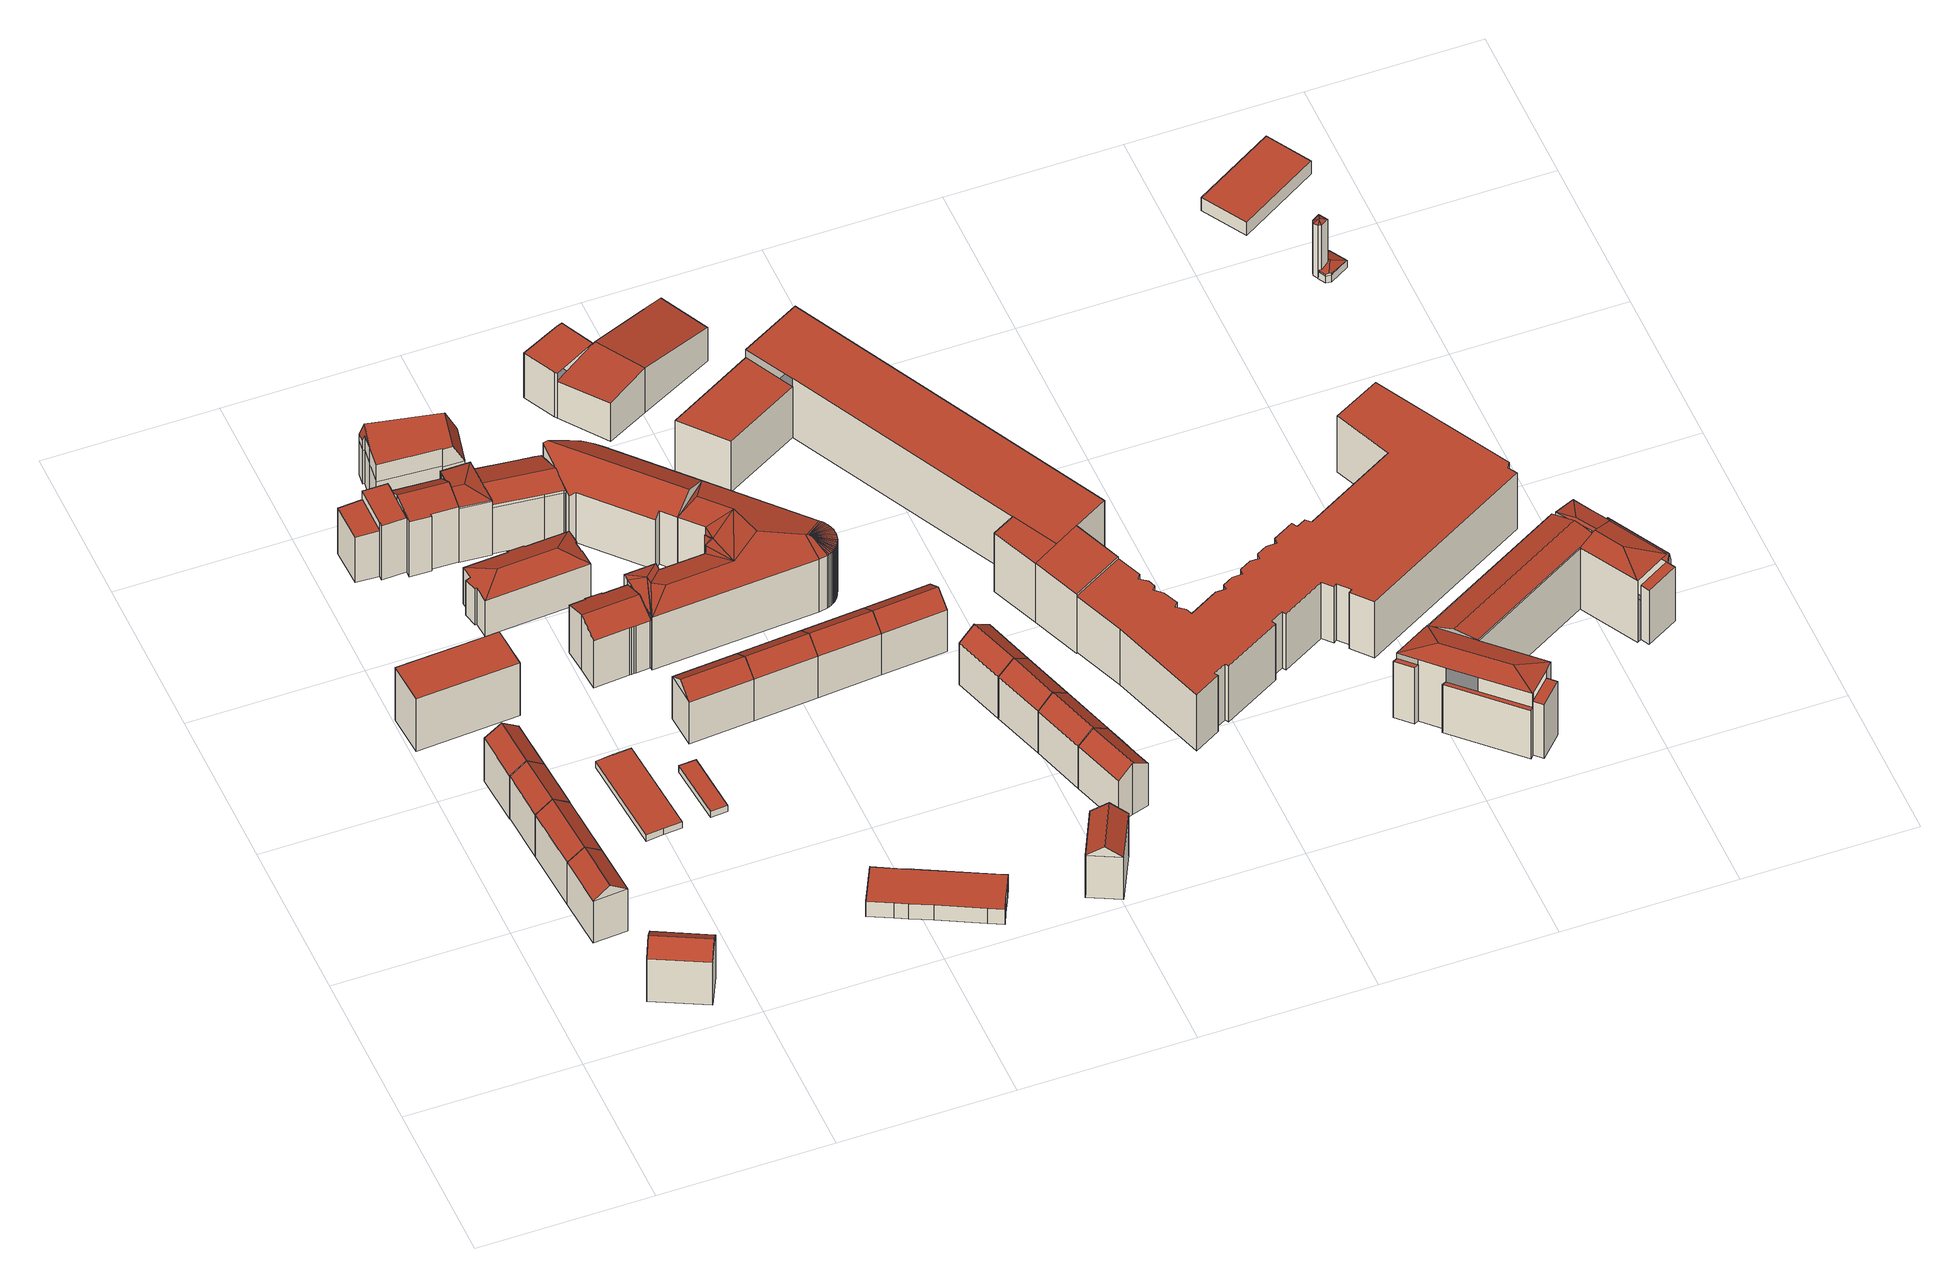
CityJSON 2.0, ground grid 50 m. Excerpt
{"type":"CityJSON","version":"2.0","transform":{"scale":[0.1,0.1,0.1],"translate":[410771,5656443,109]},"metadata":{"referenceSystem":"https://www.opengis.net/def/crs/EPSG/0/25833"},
"CityObjects":{
"building1":{"type":"Building","attributes":{"Dachtyp_tdc":"tdcGableRoof","Gemeindeschluessel":14612000,"Dachneigung":35.94,"QualitaetDacherkennung":88,"Geometrietyp2DReferenz":"3000","measuredHeight":19.19,"function":"31001_9998","roofType":"3100"},"geometry":[{"type":"Solid","lod":"2","boundaries":[[[[0,1,2,3]],[[1,4,5,2]],[[4,6,7,5]],[[6,0,3,7]],[[4,1,8]],[[0,6,9]],[[1,0,9,8]],[[6,4,8,9]],[[3,2,5,7]]]],"semantics":{"surfaces":[{"type":"WallSurface"},{"type":"RoofSurface"},{"type":"GroundSurface"}],"values":[[0,0,0,0,0,0,1,1,2]]}}]},
"building2":{"type":"Building","attributes":{"Dachtyp_tdc":"tdcGableRoof","Gemeindeschluessel":14612000,"Dachneigung":35.2,"QualitaetDacherkennung":71,"Geometrietyp2DReferenz":"3000","measuredHeight":19.33,"function":"31001_9998","roofType":"3100"},"geometry":[{"type":"Solid","lod":"2","boundaries":[[[[10,11,12,13]],[[11,14,15,12]],[[14,16,17,15]],[[16,10,13,17]],[[14,11,18]],[[10,16,19]],[[11,10,19,18]],[[16,14,18,19]],[[13,12,15,17]]]],"semantics":{"surfaces":[{"type":"WallSurface"},{"type":"RoofSurface"},{"type":"GroundSurface"}],"values":[[0,0,0,0,0,0,1,1,2]]}}]},
"building3":{"type":"Building","attributes":{"Dachtyp_tdc":"tdcGableRoof","Gemeindeschluessel":14612000,"Dachneigung":36.12,"QualitaetDacherkennung":89,"Geometrietyp2DReferenz":"3000","measuredHeight":19.22,"function":"31001_9998","roofType":"3100"},"geometry":[{"type":"Solid","lod":"2","boundaries":[[[[20,4,5,21]],[[4,1,2,5]],[[1,22,23,2]],[[22,20,21,23]],[[1,4,8]],[[20,22,24]],[[4,20,24,8]],[[22,1,8,24]],[[21,5,2,23]]]],"semantics":{"surfaces":[{"type":"WallSurface"},{"type":"RoofSurface"},{"type":"GroundSurface"}],"values":[[0,0,0,0,0,0,1,1,2]]}}]},
"building4":{"type":"Building","attributes":{"Dachtyp_tdc":"tdcGableRoof","Gemeindeschluessel":14612000,"Dachneigung":35.34,"QualitaetDacherkennung":88,"Geometrietyp2DReferenz":"3000","measuredHeight":19.18,"function":"31001_9998","roofType":"3100"},"geometry":[{"type":"Solid","lod":"2","boundaries":[[[[25,26,21,27]],[[26,22,23,21]],[[22,28,29,23]],[[28,25,27,29]],[[22,26,24]],[[25,28,30]],[[26,25,30,24]],[[28,22,24,30]],[[27,21,23,29]]]],"semantics":{"surfaces":[{"type":"WallSurface"},{"type":"RoofSurface"},{"type":"GroundSurface"}],"values":[[0,0,0,0,0,0,1,1,2]]}}]},
"building5":{"type":"Building","attributes":{"Dachtyp_tdc":"tdcGableRoof","Gemeindeschluessel":14612000,"Dachneigung":35.53,"QualitaetDacherkennung":90,"Geometrietyp2DReferenz":"3000","measuredHeight":19.37,"function":"31001_9998","roofType":"3100"},"geometry":[{"type":"Solid","lod":"2","boundaries":[[[[31,32,33,34]],[[32,35,36,33]],[[35,25,37,36]],[[25,31,34,37]],[[35,32,38]],[[31,25,30]],[[32,31,30,38]],[[25,35,38,30]],[[34,33,36,37]]]],"semantics":{"surfaces":[{"type":"WallSurface"},{"type":"RoofSurface"},{"type":"GroundSurface"}],"values":[[0,0,0,0,0,0,1,1,2]]}}]},
"building6":{"type":"Building","attributes":{"Dachtyp_tdc":"tdcPolyFlatRoof","Gemeindeschluessel":14612000,"Dachneigung":0,"QualitaetDacherkennung":64,"Geometrietyp2DReferenz":"3000","measuredHeight":19.52,"function":"31001_9998","roofType":"1000"},"geometry":[{"type":"Solid","lod":"2","boundaries":[[[[39,40,41,42]],[[39,43,44,40]],[[41,45,46,42]],[[40,44,45,41]],[[44,43,46,45]],[[43,39,42,46]]]],"semantics":{"surfaces":[{"type":"WallSurface"},{"type":"RoofSurface"},{"type":"GroundSurface"}],"values":[[0,1,2,0,0,0]]}}]},
"building7":{"type":"Building","attributes":{"Gemeindeschluessel":14612000,"Geometrietyp2DReferenz":"3000","function":"31001_9998","roofType":"9999"},"children":["building7-1","building7-2"]},
"building7-1":{"type":"BuildingPart","attributes":{"Dachtyp_tdc":"tdcPolyFlatRoof","Dachneigung":0,"QualitaetDacherkennung":70,"Geometrietyp2DReferenz":"3000","measuredHeight":20.03,"roofType":"1000"},"parents":["building7"],"geometry":[{"type":"MultiSurface","lod":"2","boundaries":[[[47,48,49,50,51]],[[52,53,54,55,56]],[[53,57,58,54]],[[57,59,60,58]],[[59,47,51,60]],[[59,57,53,52,48,47]],[[51,50,55,54,58,60]]],"semantics":{"surfaces":[{"type":"WallSurface"},{"type":"RoofSurface"},{"type":"GroundSurface"}],"values":[0,0,0,0,0,1,2]}}]},
"building7-2":{"type":"BuildingPart","attributes":{"Dachtyp_tdc":"tdcPolyFlatRoof","Dachneigung":0,"QualitaetDacherkennung":55,"Geometrietyp2DReferenz":"3000","measuredHeight":16.84,"roofType":"1000"},"parents":["building7"],"geometry":[{"type":"MultiSurface","lod":"2","boundaries":[[[49,61,62,50]],[[61,63,64,62]],[[63,56,55,64]],[[56,63,61,49]],[[50,62,64,55]]],"semantics":{"surfaces":[{"type":"WallSurface"},{"type":"RoofSurface"},{"type":"GroundSurface"}],"values":[0,0,0,1,2]}}]},
"building8":{"type":"Building","attributes":{"Dachtyp_tdc":"tdcPolyFlatRoof","Gemeindeschluessel":14612000,"Dachneigung":0,"QualitaetDacherkennung":86,"Geometrietyp2DReferenz":"3000","measuredHeight":2.27,"function":"31001_2463","roofType":"1000"},"geometry":[{"type":"Solid","lod":"2","boundaries":[[[[65,66,67,68]],[[66,69,70,67]],[[69,71,72,70]],[[71,73,74,72]],[[71,69,66,65,75,73]],[[74,76,68,67,70,72]],[[73,75,76,74]],[[75,65,68,76]]]],"semantics":{"surfaces":[{"type":"WallSurface"},{"type":"RoofSurface"},{"type":"GroundSurface"}],"values":[[0,0,0,0,1,2,0,0]]}}]},
"building9":{"type":"Building","attributes":{"Dachtyp_tdc":"tdcGableRoof","Gemeindeschluessel":14612000,"Dachneigung":14.96,"QualitaetDacherkennung":66,"Geometrietyp2DReferenz":"3000","measuredHeight":22.59,"function":"31001_9998","roofType":"3100"},"geometry":[{"type":"Solid","lod":"2","boundaries":[[[[77,78,79,80,81,82,83,84,85]],[[86,87,78,77]],[[87,88,79,78]],[[88,89,80,79]],[[89,90,81,80]],[[90,91,82,81]],[[91,92,83,82]],[[92,93,84,83]],[[93,94,85,84]],[[94,86,77,85]],[[92,91,90,89,88,87,86]],[[86,94,93,92]]]],"semantics":{"surfaces":[{"type":"GroundSurface"},{"type":"WallSurface"},{"type":"RoofSurface"}],"values":[[0,1,1,1,1,1,1,1,1,1,2,2]]}}]},
"building10":{"type":"Building","attributes":{"Dachtyp_tdc":"tdcPolyFlatRoof","Gemeindeschluessel":14612000,"Dachneigung":3.05,"QualitaetDacherkennung":96,"Geometrietyp2DReferenz":"3000","measuredHeight":2.42,"function":"31001_2463","roofType":"2100"},"geometry":[{"type":"Solid","lod":"2","boundaries":[[[[95,96,97,98]],[[96,99,100,97]],[[99,101,102,100]],[[101,95,98,102]],[[101,99,96,95]],[[98,97,100,102]]]],"semantics":{"surfaces":[{"type":"WallSurface"},{"type":"RoofSurface"},{"type":"GroundSurface"}],"values":[[0,0,0,0,1,2]]}}]},
"building11":{"type":"Building","attributes":{"Dachtyp_tdc":"tdcHipRoof","Gemeindeschluessel":14612000,"Dachneigung":22.75,"QualitaetDacherkennung":67,"Geometrietyp2DReferenz":"3000","measuredHeight":16.23,"function":"31001_9998","roofType":"3200"},"geometry":[{"type":"Solid","lod":"2","boundaries":[[[[103,104,105,106]],[[104,107,108,105]],[[107,109,110,108]],[[109,111,112,110]],[[111,113,114,112]],[[113,115,116,114]],[[115,117,118,116]],[[117,119,120,118]],[[119,121,122,120]],[[121,123,124,122]],[[123,125,126,124]],[[125,127,128,126]],[[127,129,130,128]],[[129,131,132,130]],[[131,133,134,132]],[[133,135,136,134]],[[135,137,138,136]],[[137,139,140,138]],[[139,141,142,140]],[[141,143,144,142]],[[143,103,106,144]],[[127,125,123,121,119,117,115,113,111,109,107,145]],[[139,137,135,133,131,129,146]],[[107,104,103,143,141,139,146,145]],[[129,127,145,146]],[[106,105,108,110,112,114,116,118,120,122,124,126,128,130,132,134,136,138,140,142,144]]]],"semantics":{"surfaces":[{"type":"WallSurface"},{"type":"RoofSurface"},{"type":"GroundSurface"}],"values":[[0,0,0,0,0,0,0,0,0,0,0,0,0,0,0,0,0,0,0,0,0,1,1,1,1,2]]}}]},
"building12":{"type":"Building","attributes":{"Dachtyp_tdc":"tdcHipAndGableRoof","Gemeindeschluessel":14612000,"Dachneigung":11.02,"QualitaetDacherkennung":28,"Geometrietyp2DReferenz":"3000","measuredHeight":21.51,"function":"31001_9998","roofType":"5000"},"geometry":[{"type":"Solid","lod":"2","boundaries":[[[[147,148,149,150]],[[148,151,152,149]],[[151,153,154,152]],[[153,155,156,154]],[[155,147,150,156]],[[157,147,158]],[[159,160,161,158,147]],[[157,158,161,162]],[[148,157,162,151]],[[151,162,161,160,153]],[[153,160,159,155]],[[155,159,147]],[[147,157,148]],[[150,149,152,154,156]]]],"semantics":{"surfaces":[{"type":"WallSurface"},{"type":"RoofSurface"},{"type":"GroundSurface"}],"values":[[0,0,0,0,0,1,1,1,0,0,0,0,0,2]]}}]},
"building13":{"type":"Building","attributes":{"Dachtyp_tdc":"tdcFreeFormRoof","Gemeindeschluessel":14612000,"Dachneigung":0.571,"QualitaetDacherkennung":47,"Geometrietyp2DReferenz":"3000","measuredHeight":18.83,"function":"31001_9998","roofType":"5000"},"geometry":[{"type":"Solid","lod":"2","boundaries":[[[[163,164,165,166]],[[164,167,168,165]],[[167,169,170,168]],[[169,171,172,170]],[[171,173,174,172]],[[173,175,176,174]],[[175,177,178,176]],[[177,179,180,178]],[[179,181,182,180]],[[181,183,184,182]],[[183,163,166,184]],[[167,185,186,187]],[[188,189,190,191,192]],[[193,186,185,188,192,194,195]],[[171,193,195,173]],[[173,195,194,175]],[[175,194,192,177]],[[169,187,186,193,171]],[[177,192,191,179]],[[179,191,190,181]],[[181,190,189,183]],[[183,189,188,163]],[[163,188,185,164]],[[167,187,169]],[[164,185,167]],[[166,165,168,170,172,174,176,178,180,182,184]]]],"semantics":{"surfaces":[{"type":"WallSurface"},{"type":"RoofSurface"},{"type":"GroundSurface"}],"values":[[0,0,0,0,0,0,0,0,0,0,0,1,1,1,0,0,0,0,0,0,0,0,0,0,0,2]]}}]},
"building14":{"type":"Building","attributes":{"Dachtyp_tdc":"tdcGableRoof","Gemeindeschluessel":14612000,"Dachneigung":22.89,"QualitaetDacherkennung":71,"Geometrietyp2DReferenz":"3000","measuredHeight":20.59,"function":"31001_9998","roofType":"3100"},"geometry":[{"type":"Solid","lod":"2","boundaries":[[[[196,197,198,199]],[[197,200,201,198]],[[200,202,203,201]],[[202,204,205,203]],[[204,206,207,205]],[[206,208,209,207]],[[208,210,211,209]],[[210,212,213,211]],[[212,214,215,213]],[[214,216,217,215]],[[216,218,219,217]],[[218,220,221,219]],[[220,222,223,221]],[[222,224,225,223]],[[224,226,227,225]],[[226,196,199,227]],[[222,220,218,216,214,212,210,208,206]],[[206,204,202,200,197,196,226,224,222]],[[199,198,201,203,205,207,209,211,213,215,217,219,221,223,225,227]]]],"semantics":{"surfaces":[{"type":"WallSurface"},{"type":"RoofSurface"},{"type":"GroundSurface"}],"values":[[0,0,0,0,0,0,0,0,0,0,0,0,0,0,0,0,1,1,2]]}}]},
"building15":{"type":"Building","attributes":{"Dachtyp_tdc":"tdcGableRoof","Gemeindeschluessel":14612000,"Dachneigung":35.75,"QualitaetDacherkennung":89,"Geometrietyp2DReferenz":"3000","measuredHeight":19.13,"function":"31001_9998","roofType":"3100"},"geometry":[{"type":"Solid","lod":"2","boundaries":[[[[228,229,230,231]],[[229,232,233,230]],[[232,234,235,233]],[[234,228,231,235]],[[232,229,236]],[[228,234,237]],[[229,228,237,236]],[[234,232,236,237]],[[231,230,233,235]]]],"semantics":{"surfaces":[{"type":"WallSurface"},{"type":"RoofSurface"},{"type":"GroundSurface"}],"values":[[0,0,0,0,0,0,1,1,2]]}}]},
"building16":{"type":"Building","attributes":{"Dachtyp_tdc":"tdcFreeFormRoof","Gemeindeschluessel":14612000,"Dachneigung":22.44,"QualitaetDacherkennung":61,"Geometrietyp2DReferenz":"3000","measuredHeight":20.78,"function":"31001_9998","roofType":"5000"},"geometry":[{"type":"Solid","lod":"2","boundaries":[[[[238,239,240,241,242,243]],[[244,238,243,245]],[[245,243,242,246]],[[246,242,241,247]],[[247,241,240,248]],[[249,239,238,244]],[[250,251,239,249]],[[252,253,251,250]],[[254,253,252]],[[255,256,257,258,259,150,260,261,262,263,264]],[[249,244,256,255]],[[244,245,257,256]],[[245,246,258,257]],[[246,247,259,258]],[[247,248,150,259]],[[248,265,260,150]],[[265,266,261,260]],[[266,254,262,261]],[[254,252,263,262]],[[252,250,264,263]],[[250,249,255,264]],[[254,266,265,248,240,239,251,253]]]],"semantics":{"surfaces":[{"type":"RoofSurface"},{"type":"WallSurface"},{"type":"GroundSurface"}],"values":[[0,1,1,1,1,1,1,1,1,2,1,1,1,1,1,1,1,1,1,1,1,0]]}}]},
"building17":{"type":"Building","attributes":{"Dachtyp_tdc":"tdcPolyFlatRoof","Gemeindeschluessel":14612000,"Dachneigung":0,"QualitaetDacherkennung":37,"Geometrietyp2DReferenz":"3000","measuredHeight":5.58,"function":"31001_9998","roofType":"1000"},"geometry":[{"type":"Solid","lod":"2","boundaries":[[[[267,268,269,270]],[[268,271,272,269]],[[271,273,274,272]],[[273,275,276,274]],[[275,277,278,276]],[[277,279,280,278]],[[279,281,282,280]],[[281,283,284,282]],[[283,285,286,284]],[[285,287,288,286]],[[287,289,290,288]],[[289,291,292,290]],[[291,293,294,292]],[[293,267,270,294]],[[293,291,289,287,285,283,281,279,277,275,273,271,268,267]],[[270,269,272,274,276,278,280,282,284,286,288,290,292,294]]]],"semantics":{"surfaces":[{"type":"WallSurface"},{"type":"RoofSurface"},{"type":"GroundSurface"}],"values":[[0,0,0,0,0,0,0,0,0,0,0,0,0,0,1,2]]}}]},
"building18":{"type":"Building","attributes":{"Dachtyp_tdc":"tdcGableRoof","Gemeindeschluessel":14612000,"Dachneigung":36.16,"QualitaetDacherkennung":89,"Geometrietyp2DReferenz":"3000","measuredHeight":19.15,"function":"31001_9998","roofType":"3100"},"geometry":[{"type":"Solid","lod":"2","boundaries":[[[[295,296,297]],[[229,298,299]],[[296,229,299,297]],[[298,295,297,299]],[[230,300,301,233]],[[229,296,300,230]],[[296,295,301,300]],[[295,298,233,301]],[[298,229,230,233]]]],"semantics":{"surfaces":[{"type":"WallSurface"},{"type":"RoofSurface"},{"type":"GroundSurface"}],"values":[[0,0,1,1,2,0,0,0,0]]}}]},
"building19":{"type":"Building","attributes":{"Dachtyp_tdc":"tdcFreeFormRoof","Gemeindeschluessel":14612000,"Dachneigung":26.51,"QualitaetDacherkennung":55,"Geometrietyp2DReferenz":"3000","measuredHeight":23.39,"function":"31001_9998","roofType":"5000"},"geometry":[{"type":"Solid","lod":"2","boundaries":[[[[302,303,304,305]],[[303,306,307,304]],[[308,306,303,302,309,310,311]],[[312,313,314,315,308,311,316,317,318]],[[310,316,311]],[[315,306,308]],[[307,319,320,321,322,323,324,325,326,327,305,304]],[[306,315,319,307]],[[315,314,320,319]],[[314,313,321,320]],[[313,312,322,321]],[[312,318,323,322]],[[318,317,324,323]],[[317,316,325,324]],[[316,310,326,325]],[[310,309,327,326]],[[309,302,305,327]]]],"semantics":{"surfaces":[{"type":"WallSurface"},{"type":"RoofSurface"},{"type":"GroundSurface"}],"values":[[0,0,1,1,0,0,2,0,0,0,0,0,0,0,0,0,0]]}}]},
"building20":{"type":"Building","attributes":{"Gemeindeschluessel":14612000,"Dachtyp_tdc":"tdcFreeFormRoof","Dachneigung":15.14,"QualitaetDacherkennung":9,"Geometrietyp2DReferenz":"3000","measuredHeight":23.11,"function":"31001_9998","roofType":"5000"},"geometry":[{"type":"Solid","lod":"2","boundaries":[[[[328,329,330,331,332,333]],[[334,328,333,335]],[[336,337,334,335,338]],[[339,336,338,340]],[[339,340,341]],[[337,336,339,341,342]],[[343,337,342,344]],[[343,344,345]],[[343,345,346]],[[338,335,347,348]],[[335,333,349,347]],[[333,332,350,349]],[[332,351,352,350]],[[351,353,354,352]],[[353,355,356,354]],[[355,357,358,356]],[[357,359,360,358]],[[359,361,362,360]],[[361,363,364,362]],[[363,365,366,364]],[[365,367,368,366]],[[367,369,370,368]],[[369,371,372,370]],[[371,373,374,372]],[[373,375,376,374]],[[375,377,378,376]],[[377,379,380,378]],[[379,381,382,380]],[[381,383,384,382]],[[383,385,386,384]],[[385,387,388,386]],[[387,389,390,388]],[[391,346,392,393]],[[346,345,394,392]],[[389,395,396,390]],[[395,397,398,396]],[[397,399,400,398]],[[399,401,402,400]],[[403,404,397,395]],[[403,405,406]],[[403,407,405]],[[395,407,403]],[[407,395,389]],[[383,405,407]],[[405,383,381]],[[408,407,389,387]],[[408,387,385]],[[407,408,385,383]],[[409,410,405,381,379]],[[411,409,379,377]],[[411,377,375]],[[409,369,410]],[[411,369,409]],[[411,371,369]],[[411,373,371]],[[373,411,375]],[[412,406,405,410,369,367]],[[413,414,415,416,329,328,334,337,343,417,418,419,420,412,367,365]],[[413,365,363]],[[414,413,363,361]],[[415,414,361,359]],[[421,416,415,359,357]],[[421,357,355]],[[330,329,416,421,355,353]],[[331,330,353,351]],[[331,351,332]],[[417,343,346,391]],[[417,391,422]],[[423,417,422,424]],[[425,423,424,426]],[[425,426,427]],[[418,417,423,425,427,428]],[[429,419,418,428,430]],[[429,430,431]],[[419,429,431,432]],[[419,432,433]],[[420,419,433,401]],[[404,403,406,412,420,401,399]],[[404,399,397]],[[402,434,435,436,437,438,439,440,441,442,393,392,394,443,444,445,446,348,347,349,350,352,354,356,358,360,362,364,366,368,370,372,374,376,378,380,382,384,386,388,390,396,398,400]],[[401,433,434,402]],[[433,432,435,434]],[[432,431,436,435]],[[431,430,437,436]],[[430,428,438,437]],[[428,427,439,438]],[[427,426,440,439]],[[426,424,441,440]],[[424,422,442,441]],[[422,391,393,442]],[[345,344,443,394]],[[344,342,444,443]],[[342,341,445,444]],[[341,340,446,445]],[[340,338,348,446]]]],"semantics":{"surfaces":[{"type":"RoofSurface"},{"type":"WallSurface"},{"type":"GroundSurface"}],"values":[[0,0,0,0,0,0,0,0,0,1,1,1,1,1,1,1,1,1,1,1,1,1,1,1,1,1,1,1,1,1,1,1,1,1,1,1,1,1,0,0,0,0,0,0,0,0,0,0,0,0,0,0,0,0,0,0,0,0,0,0,0,0,0,0,0,0,0,0,0,0,0,0,0,0,0,0,0,0,0,2,1,1,1,1,1,1,1,1,1,1,1,1,1,1,1]]}}]},
"building21":{"type":"Building","attributes":{"Dachtyp_tdc":"tdcGableRoof","Gemeindeschluessel":14612000,"Dachneigung":35.64,"QualitaetDacherkennung":88,"Geometrietyp2DReferenz":"3000","measuredHeight":19.11,"function":"31001_9998","roofType":"3100"},"geometry":[{"type":"Solid","lod":"2","boundaries":[[[[296,447,448,300]],[[447,449,450,448]],[[449,295,301,450]],[[295,296,300,301]],[[449,447,451]],[[296,295,452]],[[447,296,452,451]],[[295,449,451,452]],[[300,448,450,301]]]],"semantics":{"surfaces":[{"type":"WallSurface"},{"type":"RoofSurface"},{"type":"GroundSurface"}],"values":[[0,0,0,0,0,0,1,1,2]]}}]},
"building22":{"type":"Building","attributes":{"Dachtyp_tdc":"tdcGableRoof","Gemeindeschluessel":14612000,"Dachneigung":35.83,"QualitaetDacherkennung":81,"Geometrietyp2DReferenz":"3000","measuredHeight":19.27,"function":"31001_9998","roofType":"3100"},"geometry":[{"type":"Solid","lod":"2","boundaries":[[[[453,454,455,456]],[[454,457,458,455]],[[457,459,460,458]],[[459,453,456,460]],[[457,454,461]],[[453,459,462]],[[454,453,462,461]],[[459,457,461,462]],[[456,455,458,460]]]],"semantics":{"surfaces":[{"type":"WallSurface"},{"type":"RoofSurface"},{"type":"GroundSurface"}],"values":[[0,0,0,0,0,0,1,1,2]]}}]},
"building23":{"type":"Building","attributes":{"Dachtyp_tdc":"tdcGableRoof","Gemeindeschluessel":14612000,"Dachneigung":35.64,"QualitaetDacherkennung":87,"Geometrietyp2DReferenz":"3000","measuredHeight":19.12,"function":"31001_9998","roofType":"3100"},"geometry":[{"type":"Solid","lod":"2","boundaries":[[[[447,463,464,448]],[[463,465,466,464]],[[465,449,450,466]],[[449,447,448,450]],[[465,463,467]],[[447,449,451]],[[463,447,451,467]],[[449,465,467,451]],[[448,464,466,450]]]],"semantics":{"surfaces":[{"type":"WallSurface"},{"type":"RoofSurface"},{"type":"GroundSurface"}],"values":[[0,0,0,0,0,0,1,1,2]]}}]},
"building24":{"type":"Building","attributes":{"Gemeindeschluessel":14612000,"Geometrietyp2DReferenz":"3000","function":"31001_9998","roofType":"9999"},"children":["building24-1","building24-2","building24-3"]},
"building24-1":{"type":"BuildingPart","attributes":{"Dachtyp_tdc":"tdcPolyFlatRoof","Dachneigung":0,"QualitaetDacherkennung":53,"Geometrietyp2DReferenz":"3000","measuredHeight":3.21,"roofType":"1000"},"parents":["building24"],"geometry":[{"type":"MultiSurface","lod":"2","boundaries":[[[468,469,470,471]],[[469,472,473,470]],[[474,475,476,477]],[[475,468,471,476]],[[475,474,472,469,468]],[[471,470,473,477,476]]],"semantics":{"surfaces":[{"type":"WallSurface"},{"type":"RoofSurface"},{"type":"GroundSurface"}],"values":[0,0,0,0,1,2]}}]},
"building24-2":{"type":"BuildingPart","attributes":{"Dachtyp_tdc":"tdcPolyFlatRoof","Dachneigung":0,"QualitaetDacherkennung":36,"Geometrietyp2DReferenz":"3000","measuredHeight":16.63,"roofType":"1000"},"parents":["building24"],"geometry":[{"type":"MultiSurface","lod":"2","boundaries":[[[478,479,480,481]],[[479,482,483,480]],[[482,484,485,486,483]],[[487,488,489,490,491]],[[488,478,481,489]],[[488,487,484,482,479,478]],[[481,480,483,486,490,489]]],"semantics":{"surfaces":[{"type":"WallSurface"},{"type":"RoofSurface"},{"type":"GroundSurface"}],"values":[0,0,0,0,0,1,2]}}]},
"building24-3":{"type":"BuildingPart","attributes":{"Dachtyp_tdc":"tdcGableRoof","Dachneigung":10.01,"QualitaetDacherkennung":7,"Geometrietyp2DReferenz":"3000","measuredHeight":16.67,"roofType":"3100"},"parents":["building24"],"geometry":[{"type":"MultiSurface","lod":"2","boundaries":[[[485,492,493,486]],[[492,494,476,493]],[[494,495,474,477,476]],[[496,497,498,473,472]],[[497,499,500,498]],[[499,501,502,500]],[[501,503,504,502]],[[503,491,490,504]],[[501,499,497,496,495,494,492]],[[492,485,491,503,501]],[[486,493,476,477,473,498,500,502,504,490]]],"semantics":{"surfaces":[{"type":"WallSurface"},{"type":"RoofSurface"},{"type":"GroundSurface"}],"values":[0,0,0,0,0,0,0,0,1,1,2]}}]},
"building25":{"type":"Building","attributes":{"Dachtyp_tdc":"tdcGableRoof","Gemeindeschluessel":14612000,"Dachneigung":35.66,"QualitaetDacherkennung":82,"Geometrietyp2DReferenz":"3000","measuredHeight":19.17,"function":"31001_9998","roofType":"3100"},"geometry":[{"type":"Solid","lod":"2","boundaries":[[[[505,506,507,508]],[[506,509,510,507]],[[509,511,512,510]],[[511,505,508,512]],[[509,506,513]],[[505,511,514]],[[506,505,514,513]],[[511,509,513,514]],[[508,507,510,512]]]],"semantics":{"surfaces":[{"type":"WallSurface"},{"type":"RoofSurface"},{"type":"GroundSurface"}],"values":[[0,0,0,0,0,0,1,1,2]]}}]},
"building26":{"type":"Building","attributes":{"Dachtyp_tdc":"tdcGableRoof","Gemeindeschluessel":14612000,"Dachneigung":35.84,"QualitaetDacherkennung":81,"Geometrietyp2DReferenz":"3000","measuredHeight":19.19,"function":"31001_9998","roofType":"3100"},"geometry":[{"type":"Solid","lod":"2","boundaries":[[[[511,515,516,517]],[[515,518,519,516]],[[518,505,520,519]],[[505,511,517,520]],[[518,515,521]],[[511,505,514]],[[515,511,514,521]],[[505,518,521,514]],[[517,516,519,520]]]],"semantics":{"surfaces":[{"type":"WallSurface"},{"type":"RoofSurface"},{"type":"GroundSurface"}],"values":[[0,0,0,0,0,0,1,1,2]]}}]},
"building27":{"type":"Building","attributes":{"Dachtyp_tdc":"tdcGableRoof","Gemeindeschluessel":14612000,"Dachneigung":35.87,"QualitaetDacherkennung":80,"Geometrietyp2DReferenz":"3000","measuredHeight":19.23,"function":"31001_9998","roofType":"3100"},"geometry":[{"type":"Solid","lod":"2","boundaries":[[[[522,523,524]],[[515,518,525]],[[523,515,525,524]],[[518,522,524,525]],[[516,526,527,519]],[[515,523,526,516]],[[523,522,527,526]],[[522,518,519,527]],[[518,515,516,519]]]],"semantics":{"surfaces":[{"type":"WallSurface"},{"type":"RoofSurface"},{"type":"GroundSurface"}],"values":[[0,0,1,1,2,0,0,0,0]]}}]},
"building28":{"type":"Building","attributes":{"Dachtyp_tdc":"tdcFreeFormRoof","Gemeindeschluessel":14612000,"Dachneigung":35.69,"QualitaetDacherkennung":82,"Geometrietyp2DReferenz":"3000","measuredHeight":19.2,"function":"31001_9998","roofType":"5000"},"geometry":[{"type":"Solid","lod":"2","boundaries":[[[[522,523,526,527]],[[523,528,529,526]],[[528,530,531,529]],[[530,532,533,531]],[[532,534,535,533]],[[534,536,537,535]],[[536,522,527,537]],[[532,530,528,523,538,539]],[[534,539,538,522,536]],[[534,532,539]],[[523,522,538]],[[527,526,529,531,533,535,537]]]],"semantics":{"surfaces":[{"type":"WallSurface"},{"type":"RoofSurface"},{"type":"GroundSurface"}],"values":[[0,0,0,0,0,0,0,1,1,0,0,2]]}}]},
"building29":{"type":"Building","attributes":{"Gemeindeschluessel":14612000,"Geometrietyp2DReferenz":"3000","function":"31001_9998","roofType":"9999"},"children":["building29-1","building29-2","building29-3","building29-4"]},
"building29-1":{"type":"BuildingPart","attributes":{"Dachtyp_tdc":"tdcPolyFlatRoof","Dachneigung":0,"QualitaetDacherkennung":46,"Geometrietyp2DReferenz":"3000","measuredHeight":22.05,"roofType":"1000"},"parents":["building29"],"geometry":[{"type":"MultiSurface","lod":"2","boundaries":[[[540,541,542,543,544]],[[545,546,547,548,549]],[[546,540,544,547]],[[546,545,541,540]],[[544,543,550,548,547]]],"semantics":{"surfaces":[{"type":"WallSurface"},{"type":"RoofSurface"},{"type":"GroundSurface"}],"values":[0,0,0,1,2]}}]},
"building29-2":{"type":"BuildingPart","attributes":{"Dachtyp_tdc":"tdcPolyFlatRoof","Dachneigung":0,"QualitaetDacherkennung":47,"Geometrietyp2DReferenz":"3000","measuredHeight":21.97,"roofType":"1000"},"parents":["building29"],"geometry":[{"type":"MultiSurface","lod":"2","boundaries":[[[542,551,552,543]],[[551,553,554,555,552]],[[556,553,551,542]],[[543,552,555,550]]],"semantics":{"surfaces":[{"type":"WallSurface"},{"type":"RoofSurface"},{"type":"GroundSurface"}],"values":[0,0,1,2]}}]},
"building29-3":{"type":"BuildingPart","attributes":{"Dachtyp_tdc":"tdcPolyFlatRoof","Dachneigung":0,"QualitaetDacherkennung":38,"Geometrietyp2DReferenz":"3000","measuredHeight":18.84,"roofType":"1000"},"parents":["building29"],"geometry":[{"type":"MultiSurface","lod":"2","boundaries":[[[557,558,559,560]],[[558,561,562,559]],[[561,563,564,562]],[[563,561,558,557]],[[560,559,562,564]]],"semantics":{"surfaces":[{"type":"WallSurface"},{"type":"RoofSurface"},{"type":"GroundSurface"}],"values":[0,0,0,1,2]}}]},
"building29-4":{"type":"BuildingPart","attributes":{"Dachtyp_tdc":"tdcPolyFlatRoof","Dachneigung":0,"QualitaetDacherkennung":51,"Geometrietyp2DReferenz":"3000","measuredHeight":21.87,"roofType":"1000"},"parents":["building29"],"geometry":[{"type":"MultiSurface","lod":"2","boundaries":[[[565,566,567,564,563]],[[566,568,569,567]],[[568,549,548,569]],[[554,570,557,560,555]],[[570,554,571,549,568,566,565]],[[564,567,569,548,550,555,560]]],"semantics":{"surfaces":[{"type":"WallSurface"},{"type":"RoofSurface"},{"type":"GroundSurface"}],"values":[0,0,0,0,1,2]}}]},
"building30":{"type":"Building","attributes":{"Dachtyp_tdc":"tdcPolyFlatRoof","Gemeindeschluessel":14612000,"Dachneigung":0,"QualitaetDacherkennung":45,"Geometrietyp2DReferenz":"3000","measuredHeight":20.84,"function":"31001_9998","roofType":"1000"},"geometry":[{"type":"Solid","lod":"2","boundaries":[[[[572,573,574,575]],[[573,576,577,574]],[[576,578,579,577]],[[578,580,581,579]],[[580,582,583,581]],[[582,584,585,583]],[[584,586,587,585]],[[586,588,589,587]],[[588,590,591,589]],[[588,586,584,582,580,578,576,573,572,592,593,594,595,596,597,598,599,600,601,602,603,604,605,606,607,608,609,610,611,612,613,614,615,616,617,618,619,620,621,622,623,624,625,626,627,628,629,630,631,590]],[[591,632,633,634,635,636,637,638,639,640,641,642,643,644,645,646,647,648,649,650,651,652,653,654,655,656,657,658,659,660,661,662,663,664,665,666,667,668,669,670,671,575,574,577,579,581,583,585,587,589]],[[590,631,632,591]],[[631,630,633,632]],[[630,629,634,633]],[[629,628,635,634]],[[628,627,636,635]],[[627,626,637,636]],[[626,625,638,637]],[[625,624,639,638]],[[624,623,640,639]],[[623,622,641,640]],[[622,621,642,641]],[[621,620,643,642]],[[620,619,644,643]],[[619,618,645,644]],[[618,617,646,645]],[[617,616,647,646]],[[616,615,648,647]],[[615,614,649,648]],[[614,613,650,649]],[[613,612,651,650]],[[612,611,652,651]],[[611,610,653,652]],[[610,609,654,653]],[[609,608,655,654]],[[608,607,656,655]],[[607,606,657,656]],[[606,605,658,657]],[[605,604,659,658]],[[604,603,660,659]],[[603,602,661,660]],[[602,601,662,661]],[[601,600,663,662]],[[600,599,664,663]],[[599,598,665,664]],[[598,597,666,665]],[[597,596,667,666]],[[596,595,668,667]],[[595,594,669,668]],[[594,593,670,669]],[[593,592,671,670]],[[592,572,575,671]]]],"semantics":{"surfaces":[{"type":"WallSurface"},{"type":"RoofSurface"},{"type":"GroundSurface"}],"values":[[0,0,0,0,0,0,0,0,0,1,2,0,0,0,0,0,0,0,0,0,0,0,0,0,0,0,0,0,0,0,0,0,0,0,0,0,0,0,0,0,0,0,0,0,0,0,0,0,0,0,0,0]]}}]},
"building31":{"type":"Building","attributes":{"Gemeindeschluessel":14612000,"Geometrietyp2DReferenz":"3000","function":"31001_9998","roofType":"9999"},"children":["building31-1","building31-2","building31-3","building31-4","building31-5","building31-6","building31-7","building31-8","building31-9"]},
"building31-1":{"type":"BuildingPart","attributes":{"Dachtyp_tdc":"tdcPolyFlatRoof","Dachneigung":0,"QualitaetDacherkennung":13,"Geometrietyp2DReferenz":"3000","measuredHeight":17.8,"roofType":"1000"},"parents":["building31"],"geometry":[{"type":"MultiSurface","lod":"2","boundaries":[[[672,673,674,675]],[[676,677,678,679]],[[677,672,675,678]],[[677,676,673,672]],[[675,674,679,678]]],"semantics":{"surfaces":[{"type":"WallSurface"},{"type":"RoofSurface"},{"type":"GroundSurface"}],"values":[0,0,0,1,2]}}]},
"building31-2":{"type":"BuildingPart","attributes":{"Dachtyp_tdc":"tdcHipAndGableRoof","Dachneigung":14.66,"QualitaetDacherkennung":58,"Geometrietyp2DReferenz":"3000","measuredHeight":24.56,"roofType":"5000"},"parents":["building31"],"geometry":[{"type":"MultiSurface","lod":"2","boundaries":[[[680,681,682,683,684]],[[680,685,686]],[[685,687,688,689,686]],[[681,680,686,689]],[[690,691,692,684,683,693,694]]],"semantics":{"surfaces":[{"type":"WallSurface"},{"type":"RoofSurface"},{"type":"GroundSurface"}],"values":[0,1,1,1,2]}}]},
"building31-3":{"type":"BuildingPart","attributes":{"Dachtyp_tdc":"tdcPolyFlatRoof","Dachneigung":0,"QualitaetDacherkennung":63,"Geometrietyp2DReferenz":"3000","measuredHeight":20.06,"roofType":"1000"},"parents":["building31"],"geometry":[{"type":"MultiSurface","lod":"2","boundaries":[[[695,696,697,698]],[[696,699,700,697]],[[699,701,702,700]],[[701,703,679,702]],[[703,701,699,696,695]],[[698,697,700,702,679]]],"semantics":{"surfaces":[{"type":"WallSurface"},{"type":"RoofSurface"},{"type":"GroundSurface"}],"values":[0,0,0,0,1,2]}}]},
"building31-4":{"type":"BuildingPart","attributes":{"Dachtyp_tdc":"tdcPolyFlatRoof","Dachneigung":0,"QualitaetDacherkennung":63,"Geometrietyp2DReferenz":"3000","measuredHeight":20.05,"roofType":"1000"},"parents":["building31"],"geometry":[{"type":"MultiSurface","lod":"2","boundaries":[[[704,705,692,706]],[[707,708,709,710]],[[708,711,712,709]],[[711,704,706,712]],[[711,708,707,713,705,704]],[[706,692,691,710,709,712]]],"semantics":{"surfaces":[{"type":"WallSurface"},{"type":"RoofSurface"},{"type":"GroundSurface"}],"values":[0,0,0,0,1,2]}}]},
"building31-5":{"type":"BuildingPart","attributes":{"Dachtyp_tdc":"tdcFreeFormRoof","Dachneigung":76.34,"QualitaetDacherkennung":14,"Geometrietyp2DReferenz":"3000","measuredHeight":22.86,"roofType":"5000"},"parents":["building31"],"geometry":[{"type":"MultiSurface","lod":"2","boundaries":[[[714,715,716,717]],[[715,718,719,716]],[[718,720,721,719]],[[720,722,723,721]],[[722,724,725,723]],[[724,726,709,725]],[[726,727,707,710,709]],[[724,722,720,728]],[[720,718,715,714,718,728]],[[718,729,730,727,726,724,728]],[[719,717,716,719,721,723,725,709,710,691,690]]],"semantics":{"surfaces":[{"type":"WallSurface"},{"type":"RoofSurface"},{"type":"GroundSurface"}],"values":[0,0,0,0,0,0,0,1,1,1,2]}}]},
"building31-6":{"type":"BuildingPart","attributes":{"Dachtyp_tdc":"tdcPolyFlatRoof","Dachneigung":0,"QualitaetDacherkennung":37,"Geometrietyp2DReferenz":"3000","measuredHeight":20.97,"roofType":"1000"},"parents":["building31"],"geometry":[{"type":"MultiSurface","lod":"2","boundaries":[[[731,732,733,734]],[[735,736,737,738]],[[736,731,734,737]],[[736,735,732,731]],[[734,733,738,737]]],"semantics":{"surfaces":[{"type":"WallSurface"},{"type":"RoofSurface"},{"type":"GroundSurface"}],"values":[0,0,0,1,2]}}]},
"building31-7":{"type":"BuildingPart","attributes":{"Dachtyp_tdc":"tdcHipRoof","Dachneigung":14.99,"QualitaetDacherkennung":49,"Geometrietyp2DReferenz":"3000","measuredHeight":24.59,"roofType":"3200"},"parents":["building31"],"geometry":[{"type":"MultiSurface","lod":"2","boundaries":[[[739,740,739,741,742,743]],[[744,745,746]],[[742,747,748,744,746,743]],[[745,749,750,739,743,746]],[[733,751,752,753,698,679,702,679,674,738]],[[745,744,754,751,733,732]],[[747,742,753,752,755]],[[742,741,698,753]],[[741,695,698]],[[739,740,702,679,703]],[[740,739,679,702]],[[739,676,679]],[[750,749,735,738,674,673]]],"semantics":{"surfaces":[{"type":"RoofSurface"},{"type":"GroundSurface"},{"type":"WallSurface"}],"values":[0,0,0,0,1,2,2,2,2,2,2,2,2]}}]},
"building31-8":{"type":"BuildingPart","attributes":{"Dachtyp_tdc":"tdcHipAndGableRoof","Dachneigung":14.1,"QualitaetDacherkennung":56,"Geometrietyp2DReferenz":"3000","measuredHeight":24.42,"roofType":"5000"},"parents":["building31"],"geometry":[{"type":"MultiSurface","lod":"2","boundaries":[[[690,694,693,756,757,717,719]],[[758,759,757,756,760,761]],[[759,762,717,757]],[[762,714,717]],[[759,758,763]],[[758,764,765,766,688,763]],[[688,767,762,759,763]]],"semantics":{"surfaces":[{"type":"GroundSurface"},{"type":"WallSurface"},{"type":"RoofSurface"}],"values":[0,1,1,1,2,2,2]}}]},
"building31-9":{"type":"BuildingPart","attributes":{"Dachtyp_tdc":"tdcGableRoof","Dachneigung":14.91,"QualitaetDacherkennung":82,"Geometrietyp2DReferenz":"3000","measuredHeight":24.55,"roofType":"3100"},"parents":["building31"],"geometry":[{"type":"MultiSurface","lod":"2","boundaries":[[[754,768,769,751]],[[768,754,748,770,771,764,761]],[[772,773,774,765,771,770]],[[682,681,773,772,747,755]],[[768,761,760]],[[769,756,693,683,752,751]],[[768,760,756,769]],[[682,755,752,683]]],"semantics":{"surfaces":[{"type":"WallSurface"},{"type":"RoofSurface"},{"type":"GroundSurface"}],"values":[0,1,1,0,0,2,0,0]}}]},
"building32":{"type":"Building","attributes":{"Dachtyp_tdc":"tdcFreeFormRoof","Gemeindeschluessel":14612000,"Dachneigung":27.05,"QualitaetDacherkennung":3,"Geometrietyp2DReferenz":"3000","measuredHeight":20.31,"function":"31001_9998","roofType":"5000"},"geometry":[{"type":"Solid","lod":"2","boundaries":[[[[775,776,777,778]],[[776,779,780,777]],[[779,781,782,780]],[[781,783,784,782]],[[783,785,786,784]],[[785,775,778,786]],[[787,788,789,785,783]],[[787,783,781]],[[790,788,787,781,779]],[[790,779,776]],[[789,788,790,776,775]],[[789,775,785]],[[778,777,780,782,784,786]]]],"semantics":{"surfaces":[{"type":"WallSurface"},{"type":"RoofSurface"},{"type":"GroundSurface"}],"values":[[0,0,0,0,0,0,1,1,1,1,1,1,2]]}}]},
"building33":{"type":"Building","attributes":{"Dachtyp_tdc":"tdcFreeFormRoof","Gemeindeschluessel":14612000,"Dachneigung":24.9,"QualitaetDacherkennung":25,"Geometrietyp2DReferenz":"3000","measuredHeight":4.23,"function":"31001_9998","roofType":"5000"},"geometry":[{"type":"Solid","lod":"2","boundaries":[[[[791,792,793,794]],[[792,795,796,793]],[[795,797,798,796]],[[797,799,800,798]],[[799,801,802,800]],[[801,803,804,802]],[[803,805,806,804]],[[805,807,808,806]],[[805,809,810,807]],[[794,793,796,798,800,802,804,806,808]],[[807,791,794,808]],[[811,797,812,813]],[[814,815,816,792]],[[795,792,816,812,797]],[[815,810,809,817,818,813,812,816]],[[799,811,813,818,801]],[[801,818,817,803]],[[803,817,809,805]],[[807,810,815,814,791]],[[791,814,792]],[[797,811,799]]]],"semantics":{"surfaces":[{"type":"WallSurface"},{"type":"GroundSurface"},{"type":"RoofSurface"}],"values":[[0,0,0,0,0,0,0,0,0,1,0,2,2,2,2,0,0,0,0,0,0]]}}]},
"building34":{"type":"Building","attributes":{"Dachtyp_tdc":"tdcPolyFlatRoof","Gemeindeschluessel":14612000,"Dachneigung":0,"QualitaetDacherkennung":95,"Geometrietyp2DReferenz":"3000","measuredHeight":4.78,"function":"31001_2000","roofType":"1000"},"geometry":[{"type":"Solid","lod":"2","boundaries":[[[[819,820,821,822]],[[820,823,824,821]],[[823,825,826,824]],[[825,819,822,826]],[[825,823,820,819]],[[822,821,824,826]]]],"semantics":{"surfaces":[{"type":"WallSurface"},{"type":"RoofSurface"},{"type":"GroundSurface"}],"values":[[0,0,0,0,1,2]]}}]}
},
"vertices":[
[177,371,181],[166,523,181],[166,523,25],[177,371,25],[265,530,181],[265,530,25],[276,378,181],[276,378,25],[216,526,217],[226,375,217],
[380,53,184],[228,128,184],[228,128,25],[380,53,25],[272,216,184],[272,216,25],[424,141,184],[424,141,25],[250,173,219],[402,98,219],
[252,717,181],[252,717,25],[153,710,181],[153,710,25],[203,714,217],
[241,867,182],[252,717,182],[241,867,25],[143,860,182],[143,860,25],[192,864,217],
[143,860,181],[132,1009,182],[132,1009,23],[143,860,23],[230,1016,182],[230,1016,23],[241,867,23],[182,1012,217],
[298,1317,212],[306,1195,212],[306,1195,17],[298,1317,17],[3,1299,212],[11,1176,212],[11,1176,17],[3,1299,17],
[158,1780,208],[158,1794,208],[158,1794,176],[158,1794,7],[158,1780,7],[158,1914,208],[229,1914,208],[229,1914,7],[158,1914,7],[158,1914,176],[229,1902,208],[229,1902,7],[228,1782,208],[228,1782,7],
[92,1796,176],[92,1796,7],[89,1909,176],[89,1909,7],
[466,954,43],[519,958,43],[519,958,20],[466,954,20],[543,667,43],[543,667,20],[490,663,43],[490,663,20],[440,658,43],[440,658,20],[416,949,43],[416,949,20],
[368,1838,8],[365,1764,8],[289,1767,8],[289,1760,8],[227,1763,8],[228,1782,8],[228,1845,8],[229,1902,8],[370,1893,8],[368,1838,233],[365,1764,214],[289,1767,213],[289,1760,212],[227,1763,212],[228,1782,217],[228,1845,233],[229,1902,191],[370,1893,192],
[673,678,42],[624,674,44],[624,674,20],[673,678,20],[609,855,44],[609,855,20],[658,859,42],[658,859,20],
[488,1621,160],[488,1616,163],[488,1616,28],[488,1621,28],[611,1624,163],[611,1624,28],[615,1624,161],[615,1624,28],[618,1586,161],[618,1586,28],[618,1582,161],[618,1582,28],[614,1582,162],[614,1582,28],[615,1574,162],[615,1574,28],[617,1555,162],[617,1555,28],[617,1548,162],[617,1548,28],[620,1548,161],[620,1548,28],[620,1544,161],[620,1544,28],[623,1496,161],[623,1496,28],[323,1477,161],[323,1477,28],[319,1526,162],[319,1526,28],[314,1525,159],[314,1525,28],[305,1566,157],[305,1566,28],[317,1567,162],[317,1567,28],[314,1606,162],[314,1606,28],[441,1613,163],[441,1613,28],[441,1619,160],[441,1619,28],[555,1555,190],[383,1545,190],
[454,1906,207],[454,1756,207],[454,1756,7],[454,1906,7],[365,1764,207],[365,1764,7],[370,1893,207],[370,1893,7],[370,1904,207],[370,1904,7],[454,1756,210],[407,1827,222],[370,1904,208],[370,1893,210],[368,1829,222],[365,1764,211],
[256,2144,130],[462,2102,130],[462,2102,7],[256,2144,7],[494,2095,130],[494,2095,7],[469,1982,130],[469,1982,7],[409,1984,130],[409,1984,7],[410,1988,130],[410,1988,7],[231,1998,130],[231,1998,7],[239,2062,130],[239,2062,7],[245,2114,130],[245,2114,7],[240,2113,130],[240,2113,7],[243,2147,130],[243,2147,7],[462,2102,196],[438,1983,196],[469,1982,132],[256,2144,194],[243,2147,157],[240,2113,169],[245,2114,182],[239,2062,194],[409,1984,195],[231,1998,194],[410,1988,195],
[554,1366,188],[601,1368,188],[601,1368,14],[554,1366,14],[601,1363,190],[601,1363,14],[671,1368,190],[671,1368,14],[674,1368,190],[674,1368,14],[678,1298,220],[678,1298,14],[682,1228,190],[682,1228,14],[680,1228,190],[680,1228,14],[640,1225,190],[640,1225,14],[634,1225,190],[634,1225,14],[626,1224,190],[626,1224,14],[621,1224,190],[621,1224,14],[518,1217,190],[518,1217,14],[513,1287,220],[513,1287,14],[507,1357,190],[507,1357,14],[554,1361,190],[554,1361,14],
[665,1040,172],[849,1054,172],[849,1054,16],[665,1040,16],[856,954,171],[856,954,16],[672,940,171],[672,940,16],[852,1005,207],[669,991,207],
[650,1738,189],[647,1798,215],[454,1819,215],[455,1760,189],[595,1745,189],[647,1739,189],[650,1738,179],[647,1739,179],[595,1745,179],[455,1760,179],[454,1906,179],[647,1798,179],[642,1872,179],[642,1872,185],[642,1881,179],[642,1881,181],[642,1885,179],[647,1798,7],[650,1738,7],[647,1739,7],[595,1745,7],[455,1760,7],[574,1893,7],[624,1887,7],[642,1885,7],[642,1881,7],[642,1872,7],[574,1893,179],[624,1887,179],
[1218,112,78],[1201,77,78],[1201,77,22],[1218,112,22],[1184,41,78],[1184,41,22],[1144,61,78],[1144,61,22],[1021,122,78],[1021,122,22],[962,151,78],[962,151,22],[928,168,78],[928,168,22],[863,200,78],[863,200,22],[918,310,78],[918,310,22],[980,279,78],[980,279,22],[1019,260,78],[1019,260,22],[1207,167,78],[1207,167,22],[1238,152,78],[1238,152,22],[1237,150,78],[1237,150,22],
[1039,968,170],[1032,1068,172],[1035,1019,208],[856,954,170],[852,1005,208],[1032,1068,16],[1039,968,16],
[772,1850,207],[789,1833,206],[789,1833,8],[772,1850,8],[982,1624,206],[982,1624,8],[929,1576,242],[744,1865,212],[713,1869,222],[656,1871,242],[670,1716,195],[824,1549,195],[840,1565,206],[875,1526,206],[642,1872,238],[650,1738,195],[652,1716,188],[875,1526,8],[840,1565,8],[824,1549,8],[670,1716,8],[652,1716,8],[650,1738,8],[642,1872,8],[713,1869,8],[744,1865,8],
[1161,1324,225],[1162,1322,225],[1164,1321,225],[1192,1296,214],[1214,1279,207],[1218,1284,207],[1161,1324,226],[1221,1290,207],[1165,1323,224],[1160,1325,226],[1224,1295,207],[1201,1310,214],[1226,1300,207],[1227,1301,207],[1228,1307,207],[1160,1326,226],[1230,1314,207],[1231,1320,207],[1231,1326,207],[1221,1290,11],[1224,1295,11],[1218,1284,11],[1214,1279,11],[1213,1278,207],[1213,1278,11],[1209,1274,207],[1209,1274,11],[1205,1270,207],[1205,1270,11],[1204,1269,207],[1204,1269,11],[1200,1266,207],[1200,1266,11],[1194,1263,207],[1194,1263,11],[1188,1260,207],[1188,1260,11],[1182,1257,207],[1182,1257,11],[1157,1253,207],[1157,1253,11],[683,1223,207],[683,1223,11],[682,1228,207],[682,1228,11],[674,1368,207],[674,1368,11],[672,1390,207],[672,1390,11],[762,1396,207],[762,1396,11],[763,1373,207],[763,1373,11],[894,1382,207],[894,1382,11],[905,1407,207],[905,1407,11],[902,1408,207],[902,1408,11],[916,1443,207],[916,1443,11],[919,1442,207],[919,1442,11],[1231,1333,207],[1231,1326,11],[1231,1333,11],[1231,1320,11],[929,1468,207],[929,1468,11],[875,1526,207],[875,1526,11],[982,1624,207],[982,1624,11],[1208,1379,207],[1208,1379,11],[1013,1483,227],[943,1559,226],[945,1312,226],[1033,1376,242],[930,1418,212],[925,1420,212],[721,1326,219],[751,1300,226],[720,1349,219],[1149,1330,228],[1171,1297,218],[1167,1311,222],[1164,1318,224],[1164,1319,224],[1159,1326,226],[1159,1327,226],[1158,1327,226],[1154,1328,227],[1187,1291,214],[1230,1339,207],[1163,1328,225],[1228,1345,207],[1202,1342,214],[1227,1350,207],[1226,1351,207],[1224,1357,207],[1160,1328,226],[1221,1363,207],[1218,1367,207],[1215,1372,207],[1212,1376,207],[1212,1376,11],[1215,1372,11],[1218,1367,11],[1221,1363,11],[1224,1357,11],[1226,1351,11],[1227,1350,11],[1228,1345,11],[1230,1339,11],[1230,1314,11],[1228,1307,11],[1227,1301,11],[1226,1300,11],
[1212,1082,172],[1212,1082,16],[1220,982,170],[1220,982,16],[1216,1033,207],[1035,1019,207],
[1411,52,179],[1480,193,179],[1480,193,22],[1411,52,22],[1569,149,179],[1569,149,22],[1499,8,179],[1499,8,22],[1524,171,215],[1455,30,215],
[1401,1097,172],[1401,1097,16],[1408,997,170],[1408,997,16],[1404,1048,207],
[1067,2351,42],[1125,2381,42],[1125,2381,10],[1067,2351,10],[1151,2328,42],[1151,2328,10],[1093,2298,42],[1092,2298,42],[1092,2298,10],[1093,2298,10],
[736,2239,177],[851,2296,177],[851,2296,10],[736,2239,10],[866,2301,177],[866,2301,10],[913,2205,177],[913,2205,175],[913,2205,10],[788,2140,177],[784,2146,177],[784,2146,10],[788,2140,10],[788,2140,148],
[921,2209,177],[921,2209,10],[1092,2298,143],[1093,2298,143],[1151,2328,131],[1216,2196,134],[1216,2196,10],[1223,2184,134],[1223,2184,10],[1006,2074,177],[1006,2074,10],[885,2013,151],[885,2013,10],
[1442,729,170],[1394,878,170],[1394,878,15],[1442,729,15],[1490,909,170],[1490,909,15],[1537,760,170],[1537,760,15],[1442,894,206],[1490,744,206],
[1585,609,171],[1585,609,14],[1537,760,14],[1491,578,170],[1491,578,14],[1442,729,14],[1538,594,206],
[1540,424,170],[1635,454,171],[1588,439,207],[1538,594,207],[1635,454,14],[1540,424,14],
[1653,396,171],[1653,396,14],[1668,348,171],[1668,348,14],[1684,300,171],[1684,300,14],[1636,285,205],[1636,285,14],[1590,270,171],[1590,270,14],[1588,439,206],[1638,285,206],
[1717,875,226],[1660,1016,226],[1660,1016,225],[1660,1016,5],[1717,875,5],[1808,1101,226],[1866,958,226],[1866,958,5],[1808,1101,5],[1808,1101,224],[1736,1060,5],
[1603,1157,225],[1603,1157,5],[1668,1192,225],[1668,1192,224],[1668,1192,5],[1736,1060,225],
[1326,1856,194],[1107,1735,194],[1107,1735,5],[1326,1856,5],[1001,1858,194],[1001,1858,5],[1253,1997,194],[1253,1997,5],
[1253,1997,224],[1427,2092,224],[1427,2092,5],[1908,1158,224],[1908,1158,5],[1326,1856,224],[1736,1060,224],
[2711,1289,221],[2924,899,221],[2924,899,12],[2711,1289,12],[2914,882,221],[2914,882,12],[2929,856,221],[2929,856,12],[2419,570,221],[2419,570,12],[2371,625,221],[2371,625,12],[2380,632,221],[2380,632,12],[2351,666,221],[2351,666,12],[2342,658,221],[2342,658,12],[2317,685,221],[2317,685,12],[2574,1215,221],[2648,1045,221],[2375,892,221],[2361,906,221],[2334,891,221],[2325,907,221],[2264,873,221],[2264,856,221],[2234,856,221],[2203,839,221],[2203,822,221],[2176,823,221],[2143,805,221],[2142,788,221],[2112,787,221],[2082,770,221],[2082,754,221],[2053,754,221],[1968,706,221],[1960,726,221],[1937,744,221],[1948,757,221],[1929,801,221],[1907,820,221],[1917,833,221],[1908,854,221],[1886,872,221],[1896,884,221],[1866,958,221],[1717,875,221],[1778,725,221],[1873,435,221],[1949,478,221],[1943,489,221],[1981,510,221],[1987,500,221],[2154,593,221],[2148,604,221],[2186,625,221],[2192,615,221],[2192,615,12],[2186,625,12],[2148,604,12],[2154,593,12],[1987,500,12],[1981,510,12],[1943,489,12],[1949,478,12],[1873,435,12],[1778,725,12],[1717,875,12],[1866,958,12],[1896,884,12],[1886,872,12],[1908,854,12],[1917,833,12],[1907,820,12],[1929,801,12],[1948,757,12],[1937,744,12],[1960,726,12],[1968,706,12],[2053,754,12],[2082,754,12],[2082,770,12],[2112,787,12],[2142,788,12],[2143,805,12],[2176,823,12],[2203,822,12],[2203,839,12],[2234,856,12],[2264,856,12],[2264,873,12],[2325,907,12],[2334,891,12],[2361,906,12],[2375,892,12],[2648,1045,12],[2574,1215,12],
[2482,260,191],[2494,266,191],[2494,266,13],[2482,260,13],[2667,98,191],[2658,88,191],[2658,88,13],[2667,98,13],
[3065,368,242],[2973,532,242],[2973,532,239],[2973,532,13],[3065,368,13],[3170,428,243],[3071,482,258],[3078,591,243],[3032,565,257],[3026,562,258],[3078,591,13],[3170,428,13],[3078,375,13],[3024,560,13],[3032,565,13],
[2731,163,213],[2753,141,213],[2753,141,13],[2731,163,13],[2690,76,213],[2690,76,13],[2668,98,213],[2668,98,13],[2667,98,213],
[3090,351,213],[3078,375,213],[3090,351,13],[3171,425,213],[3172,425,213],[3172,425,13],[3171,425,13],[3184,403,213],[3184,403,13],[3170,428,213],
[3049,643,50],[3059,626,133],[3059,626,13],[3049,643,13],[3069,609,214],[3069,609,13],[3080,615,214],[3080,615,13],[3183,432,214],[3183,432,13],[3177,429,242],[3177,429,13],[3172,425,214],[3171,425,214],[3078,606,241],[3078,591,214],[3170,428,214],
[2384,355,222],[2396,362,222],[2396,362,13],[2384,355,13],[2439,320,222],[2427,313,222],[2427,313,13],[2439,320,13],
[2667,98,243],[2668,98,243],[2731,163,242],[2752,185,242],[2653,196,259],[2506,424,242],[2396,362,243],[2503,341,259],[2607,326,242],[2516,415,242],[2439,320,243],[2494,266,243],[2506,424,13],[2607,326,13],[2752,185,13],[2506,424,239],[2607,326,239],
[2957,663,13],[3019,697,13],[2957,663,253],[3019,697,243],[2957,663,239],[2957,663,243],[3049,643,243],[2997,623,257],[2979,629,253],[3000,598,254],[3024,560,254],[3078,591,244],
[2950,673,239],[2950,673,13],[2560,372,258],[2989,613,258],[2607,326,243],[2973,532,243],[3024,560,243],
[2784,1870,208],[2776,1882,208],[2776,1882,13],[2784,1870,13],[2779,1892,208],[2779,1892,13],[2800,1905,208],[2800,1905,13],[2816,1880,208],[2816,1880,13],[2794,1867,208],[2794,1867,13],[2795,1885,216],[2793,1883,216],[2793,1881,215],[2790,1884,215],
[2800,1905,36],[2839,1928,36],[2839,1928,11],[2800,1905,11],[2854,1903,36],[2854,1903,11],[2869,1878,36],[2869,1878,11],[2813,1845,36],[2813,1845,11],[2797,1847,36],[2797,1847,11],[2784,1870,36],[2784,1870,11],[2794,1867,36],[2794,1867,11],[2816,1880,36],[2816,1880,11],[2794,1867,45],[2816,1880,52],[2813,1845,42],[2823,1881,54],[2806,1846,45],[2800,1905,40],[2809,1891,52],[2817,1891,54],[2784,1870,43],[2797,1847,43],
[2904,2213,65],[2669,2073,65],[2669,2073,17],[2904,2213,17],[2594,2199,65],[2594,2199,17],[2830,2339,65],[2830,2339,17]
]}
